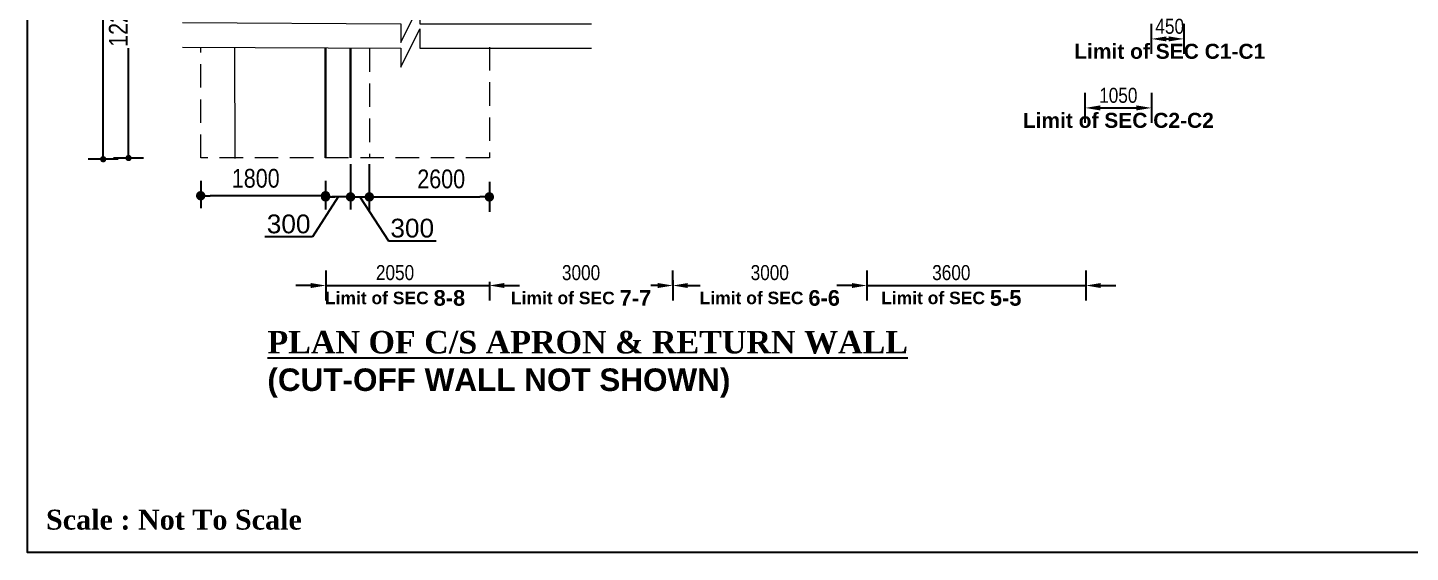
# Model space of a CAD drawing. Extents: x -358915 to 1258323, y -1667244 to -305611.
# Drawn here: x 553747 to 575852, y -1500594 to -1492203 of the extents above; entities that cross this region are included whole.
import ezdxf

# ---------------------------------------------------------------- set-up
doc = ezdxf.new("R2010")
doc.units = 0
doc.header["$LTSCALE"] = 300
doc.header["$MEASUREMENT"] = 0
doc.linetypes.add('DASHED2', pattern=[9.525, 6.35, -3.175])
doc.linetypes.add('HIDDEN', pattern=[0.375, 0.25, -0.125])
doc.layers.get('0').update_dxf_attribs({"linetype": 'CONTINUOUS'})
doc.layers.get('DEFPOINTS').update_dxf_attribs({"linetype": 'CONTINUOUS'})
doc.layers.add('Dim', color=7, linetype='CONTINUOUS', lineweight=9)
doc.layers.add('Dimension', color=8, linetype='CONTINUOUS', lineweight=18)
for name, color, linetype in [('DOTTED', 240, 'DASHED2'), ('LINE', 7, 'CONTINUOUS'), ('TEXT', 10, 'CONTINUOUS'), ('TXT', 7, 'CONTINUOUS')]:
    doc.layers.add(name, color=color, linetype=linetype)
doc.styles.add('Arial', font='arial.ttf')
doc.styles.add('DIM', font='isocp3.shx')
doc.styles.add('dimText', font='ARIALN.TTF')
doc.linetypes.add('ZIGZAG', pattern='A,0.0001,-0.2,[131,ltypeshp.shx,S=0.2,R=0,X=-0.2,Y=0],-0.4,[131,ltypeshp.shx,S=0.2,R=180,X=0.2,Y=0],-0.2', length=0.8001)
doc.dimstyles.new('dim n_120', dxfattribs={"dimtxt": 240, "dimasz": 240, "dimexe": 240, "dimexo": 150, "dimgap": 100, "dimtad": 2, "dimdec": 0, "dimzin": 0, "dimdsep": 46, "dimtxsty": 'DIM', "dimcen": 350, "dimclrd": 5, "dimclre": 5, "dimclrt": 7, "dimadec": 0, "dimazin": 0, "dimtfac": 1, "dimtdec": 0, "dimtmove": 0, "dimatfit": 3, "dimfxl": 240, "dimfxlon": 1, "dimtolj": 1, "dimtzin": 0, "dimarcsym": 0})
doc.dimstyles.new('dim_240', dxfattribs={"dimtxt": 480, "dimasz": 480, "dimexe": 300, "dimexo": 200, "dimgap": 200, "dimtad": 1, "dimdec": 0, "dimzin": 0, "dimdsep": 46, "dimtxsty": 'DIM', "dimcen": 350, "dimclrd": 5, "dimclre": 5, "dimclrt": 7, "dimadec": 0, "dimazin": 0, "dimtfac": 1, "dimtdec": 0, "dimtmove": 0, "dimatfit": 3, "dimfxl": 20, "dimtolj": 1, "dimtzin": 0, "dimarcsym": 0})

# ---------------------------------------------------------------- blocks, each defined once
blk = doc.blocks.new('_Dot')
at = {"color": 0, "linetype": 'ByBlock', "lineweight": -2}
blk.add_line((-0.5, 0), (-1, 0), dxfattribs=at)
at = {"color": 0, "linetype": 'ByBlock', "const_width": 0.5}
blk.add_lwpolyline([(-0.25, 0, 1), (0.25, 0, 1)], format="xyb", close=True, dxfattribs=at)
blk = doc.blocks.new('*D668')
at = {"layer": 'DEFPOINTS', "color": 0, "ltscale": 50, "transparency": 16777216}
for p in [(554954, -1478069), (555750, -1478069, 0), (557817, -1494307)]:
    blk.add_point(p, dxfattribs=at)
at = {"layer": 'Dim', "color": 5, "lineweight": -2, "ltscale": 50, "transparency": 16777216}
for p, q in [((555194, -1478069), (554714, -1478069)), ((554954, -1494207), (554954, -1478169)), ((555194, -1494307), (554714, -1494307))]:
    blk.add_line(p, q, dxfattribs=at)
at = {"layer": 'Dim', "color": 5, "lineweight": -2, "ltscale": 50, "transparency": 16777216, "xscale": 100, "yscale": 100, "zscale": 100}
for p, rotation in [((554954, -1478069), 90), ((554954, -1494307), 270)]:
    blk.add_blockref('_Dot', p, dxfattribs=dict(at, rotation=rotation))
at = {"layer": 'Dim', "color": 7, "ltscale": 50, "transparency": 16777216, "insert": (554675, -1486178), "char_height": 300, "attachment_point": 5, "rotation": 90, "style": 'dimText'}
blk.add_mtext('\\A1;31400', dxfattribs=at)
blk = doc.blocks.new('*D669')
at = {"layer": 'DEFPOINTS', "color": 0, "ltscale": 2, "transparency": 16777216}
for p in [(558509, -1494620), (558909, -1494627), (558509, -1494910)]:
    blk.add_point(p, dxfattribs=at)
at = {"layer": 'Dim', "color": 5, "lineweight": -2, "ltscale": 2, "transparency": 16777216}
for p, q in [((558509, -1494720), (558509, -1495110)), ((558909, -1494727), (558909, -1495110)), ((558709, -1494910), (558300, -1495548)), ((558759, -1494910), (558659, -1494910)), ((558300, -1495548), (557539, -1495548))]:
    blk.add_line(p, q, dxfattribs=at)
at = {"layer": 'Dim', "color": 5, "lineweight": -2, "ltscale": 2, "transparency": 16777216, "xscale": 150, "yscale": 150, "zscale": 150, "rotation": 180}
blk.add_blockref('_Dot', (558509, -1494910), dxfattribs=at)
at = {"layer": 'Dim', "color": 5, "lineweight": -2, "ltscale": 2, "transparency": 16777216, "xscale": 150, "yscale": 150, "zscale": 150}
blk.add_blockref('_Dot', (558909, -1494910), dxfattribs=at)
at = {"layer": 'Dim', "color": 7, "lineweight": 13, "ltscale": 2, "transparency": 16777216, "insert": (557919, -1495344), "char_height": 300, "attachment_point": 5, "style": 'Arial'}
blk.add_mtext('\\A1;300', dxfattribs=at)
blk = doc.blocks.new('*D670')
at = {"layer": 'DEFPOINTS', "color": 0, "ltscale": 50, "transparency": 16777216}
for p in [(561128, -1494288), (559209, -1494551, 0), (561128, -1494910)]:
    blk.add_point(p, dxfattribs=at)
at = {"layer": 'Dim', "color": 5, "lineweight": -2, "ltscale": 50, "transparency": 16777216}
for p, q in [((559209, -1494701), (559209, -1495150)), ((561128, -1494670), (561128, -1495150)), ((559359, -1494910), (560978, -1494910))]:
    blk.add_line(p, q, dxfattribs=at)
at = {"layer": 'Dim', "color": 5, "lineweight": -2, "ltscale": 50, "transparency": 16777216, "xscale": 150, "yscale": 150, "zscale": 150, "rotation": 180}
blk.add_blockref('_Dot', (559209, -1494910), dxfattribs=at)
at = {"layer": 'Dim', "color": 5, "lineweight": -2, "ltscale": 50, "transparency": 16777216, "xscale": 150, "yscale": 150, "zscale": 150}
blk.add_blockref('_Dot', (561128, -1494910), dxfattribs=at)
at = {"layer": 'Dim', "color": 7, "ltscale": 50, "transparency": 16777216, "insert": (560358, -1494624), "char_height": 300, "attachment_point": 5, "style": 'dimText'}
blk.add_mtext('\\A1;2600', dxfattribs=at)
blk = doc.blocks.new('*D671')
at = {"layer": 'DEFPOINTS', "color": 0, "ltscale": 2, "transparency": 16777216}
for p in [(558909, -1494288, 0), (559209, -1494288, 0), (559209, -1494910)]:
    blk.add_point(p, dxfattribs=at)
at = {"layer": 'Dim', "color": 5, "lineweight": -2, "ltscale": 2, "transparency": 16777216}
for p, q in [((558909, -1494388), (558909, -1495110)), ((559209, -1494388), (559209, -1495110)), ((558759, -1494910), (558609, -1494910)), ((558909, -1494910), (559209, -1494910)), ((558909, -1494910), (559209, -1494910)), ((559059, -1494910), (559514, -1495614)), ((559359, -1494910), (559509, -1494910)), ((559514, -1495614), (560276, -1495614))]:
    blk.add_line(p, q, dxfattribs=at)
at = {"layer": 'Dim', "color": 5, "lineweight": -2, "ltscale": 2, "transparency": 16777216, "xscale": 150, "yscale": 150, "zscale": 150}
blk.add_blockref('_Dot', (558909, -1494910), dxfattribs=at)
at = {"layer": 'Dim', "color": 5, "lineweight": -2, "ltscale": 2, "transparency": 16777216, "xscale": 150, "yscale": 150, "zscale": 150, "rotation": 180}
blk.add_blockref('_Dot', (559209, -1494910), dxfattribs=at)
at = {"layer": 'Dim', "color": 7, "lineweight": 13, "ltscale": 2, "transparency": 16777216, "insert": (559895, -1495411), "char_height": 300, "attachment_point": 5, "style": 'Arial'}
blk.add_mtext('\\A1;300', dxfattribs=at)
blk = doc.blocks.new('*D683')
at = {"layer": 'DEFPOINTS', "color": 0, "ltscale": 50, "transparency": 16777216}
for p in [(554981, -1489778), (555360, -1489778), (556191, -1494288)]:
    blk.add_point(p, dxfattribs=at)
at = {"layer": 'Dim', "color": 5, "lineweight": -2, "ltscale": 50, "transparency": 16777216}
for p, q in [((555131, -1489778), (555600, -1489778)), ((555360, -1489878), (555360, -1491531)), ((555360, -1494188), (555360, -1492532)), ((555600, -1494288), (555120, -1494288))]:
    blk.add_line(p, q, dxfattribs=at)
at = {"layer": 'Dim', "color": 5, "lineweight": -2, "ltscale": 50, "transparency": 16777216, "xscale": 100, "yscale": 100, "zscale": 100}
for p, rotation in [((555360, -1489778), 90), ((555360, -1494288), 270)]:
    blk.add_blockref('_Dot', p, dxfattribs=dict(at, rotation=rotation))
at = {"layer": 'Dim', "color": 7, "ltscale": 50, "transparency": 16777216, "insert": (555197, -1492032), "char_height": 300, "attachment_point": 5, "rotation": 90, "style": 'dimText'}
blk.add_mtext('\\A1;12200', dxfattribs=at)
blk = doc.blocks.new('*D684')
at = {"layer": 'DEFPOINTS', "color": 0, "ltscale": 50, "transparency": 16777216}
for p in [(556513, -1494288, 0), (558509, -1494288), (556513, -1494891)]:
    blk.add_point(p, dxfattribs=at)
at = {"layer": 'Dim', "color": 5, "lineweight": -2, "ltscale": 50, "transparency": 16777216}
for p, q in [((556513, -1494651), (556513, -1495091)), ((558509, -1494651), (558509, -1495091)), ((558359, -1494891), (556663, -1494891))]:
    blk.add_line(p, q, dxfattribs=at)
at = {"layer": 'Dim', "color": 5, "lineweight": -2, "ltscale": 50, "transparency": 16777216, "xscale": 150, "yscale": 150, "zscale": 150, "rotation": 180}
blk.add_blockref('_Dot', (556513, -1494891), dxfattribs=at)
at = {"layer": 'Dim', "color": 5, "lineweight": -2, "ltscale": 50, "transparency": 16777216, "xscale": 150, "yscale": 150, "zscale": 150}
blk.add_blockref('_Dot', (558509, -1494891), dxfattribs=at)
at = {"layer": 'Dim', "color": 7, "ltscale": 50, "transparency": 16777216, "insert": (557393, -1494614), "char_height": 300, "attachment_point": 5, "style": 'dimText'}
blk.add_mtext('\\A1;1800', dxfattribs=at)
blk = doc.blocks.new('*D695')
at = {"layer": 'DEFPOINTS', "color": 0, "ltscale": 50, "transparency": 16777216}
for p in [(571713, -1490991), (571713, -1493487), (570653, -1494029, 0)]:
    blk.add_point(p, dxfattribs=at)
at = {"layer": 'Dim', "color": 5, "lineweight": -2, "ltscale": 50, "transparency": 16777216}
for p, q in [((570653, -1493727), (570653, -1493247)), ((571713, -1493247), (571713, -1493727)), ((570893, -1493487), (571473, -1493487))]:
    blk.add_line(p, q, dxfattribs=at)
at = {"layer": 'Dim', "color": 5, "ltscale": 50, "transparency": 16777216}
for points in [[(570893, -1493447), (570893, -1493527), (570653, -1493487)], [(571473, -1493447), (571473, -1493527), (571713, -1493487)]]:
    blk.add_solid(points, dxfattribs=at)
at = {"layer": 'Dim', "color": 7, "ltscale": 50, "transparency": 16777216, "insert": (571183, -1493487), "char_height": 240, "attachment_point": 5, "style": 'dimText'}
blk.add_mtext('\\A1;1050\\P{\\fArial|b1|i0|c0|p34;Limit of SEC C2-C2}', dxfattribs=at)
blk = doc.blocks.new('*D696')
at = {"layer": 'DEFPOINTS', "color": 0, "ltscale": 50, "transparency": 16777216}
for p in [(572230, -1491768), (572230, -1492383), (571713, -1492925, 0)]:
    blk.add_point(p, dxfattribs=at)
at = {"layer": 'Dim', "color": 5, "lineweight": -2, "ltscale": 50, "transparency": 16777216}
for p, q in [((571713, -1492623), (571713, -1492143)), ((572230, -1492143), (572230, -1492623)), ((571953, -1492383), (571990, -1492383))]:
    blk.add_line(p, q, dxfattribs=at)
at = {"layer": 'Dim', "color": 5, "ltscale": 50, "transparency": 16777216}
for points in [[(571953, -1492343), (571953, -1492423), (571713, -1492383)], [(571990, -1492343), (571990, -1492423), (572230, -1492383)]]:
    blk.add_solid(points, dxfattribs=at)
at = {"layer": 'Dim', "color": 7, "ltscale": 50, "transparency": 16777216, "insert": (572005, -1492383), "char_height": 240, "attachment_point": 5, "style": 'dimText'}
blk.add_mtext('\\A1;450\\P{\\fArial|b1|i0|c0|p34;Limit of SEC C1-C1}', dxfattribs=at)
blk = doc.blocks.new('*D1359')
at = {"layer": 'DEFPOINTS', "color": 0, "ltscale": 50, "transparency": 16777216}
for p in [(558513, -1495829), (561128, -1496118), (561128, -1496327)]:
    blk.add_point(p, dxfattribs=at)
at = {"layer": 'Dim', "color": 5, "lineweight": -2, "ltscale": 50, "transparency": 16777216}
for p, q in [((558513, -1496087), (558513, -1496567)), ((561128, -1496268), (561128, -1496567)), ((558273, -1496327), (558033, -1496327)), ((558513, -1496327), (561128, -1496327)), ((561368, -1496327), (561608, -1496327))]:
    blk.add_line(p, q, dxfattribs=at)
at = {"layer": 'Dim', "color": 5, "ltscale": 50, "transparency": 16777216}
for points in [[(558273, -1496287), (558273, -1496367), (558513, -1496327)], [(561368, -1496287), (561368, -1496367), (561128, -1496327)]]:
    blk.add_solid(points, dxfattribs=at)
at = {"layer": 'Dim', "color": 7, "ltscale": 50, "transparency": 16777216, "insert": (559620, -1496327), "char_height": 240, "attachment_point": 5, "style": 'dimText'}
blk.add_mtext('\\A1;2050\\P{\\fArial|b1|i0|c0|p34;\\H0.8333x;Limit of SEC \\H1.25x;8-8}', dxfattribs=at)
blk = doc.blocks.new('*D1360')
at = {"layer": 'DEFPOINTS', "color": 0, "ltscale": 50, "transparency": 16777216}
for p in [(561128, -1496118), (564060, -1496327), (564060, -1496327)]:
    blk.add_point(p, dxfattribs=at)
at = {"layer": 'Dim', "color": 5, "lineweight": -2, "ltscale": 50, "transparency": 16777216}
for p, q in [((561128, -1496268), (561128, -1496567)), ((564060, -1496327), (564060, -1496087)), ((561368, -1496327), (561481, -1496327)), ((563820, -1496327), (563707, -1496327))]:
    blk.add_line(p, q, dxfattribs=at)
at = {"layer": 'Dim', "color": 5, "ltscale": 50, "transparency": 16777216}
for points in [[(561368, -1496287), (561368, -1496367), (561128, -1496327)], [(563820, -1496287), (563820, -1496367), (564060, -1496327)]]:
    blk.add_solid(points, dxfattribs=at)
at = {"layer": 'Dim', "color": 7, "ltscale": 50, "transparency": 16777216, "insert": (562594, -1496327), "char_height": 240, "attachment_point": 5, "style": 'dimText'}
blk.add_mtext('\\A1;3000\\P{\\fArial|b1|i0|c0|p34;\\H0.8333x;Limit of SEC \\H1.25x;7-7}', dxfattribs=at)
blk = doc.blocks.new('*D1361')
at = {"layer": 'DEFPOINTS', "color": 0, "ltscale": 50, "transparency": 16777216}
for p in [(567163, -1495862), (564060, -1496090), (567163, -1496327)]:
    blk.add_point(p, dxfattribs=at)
at = {"layer": 'Dim', "color": 5, "lineweight": -2, "ltscale": 50, "transparency": 16777216}
for p, q in [((564060, -1496240), (564060, -1496567)), ((567163, -1496087), (567163, -1496567)), ((564300, -1496327), (564497, -1496327)), ((566923, -1496327), (566726, -1496327))]:
    blk.add_line(p, q, dxfattribs=at)
at = {"layer": 'Dim', "color": 5, "ltscale": 50, "transparency": 16777216}
for points in [[(564300, -1496287), (564300, -1496367), (564060, -1496327)], [(566923, -1496287), (566923, -1496367), (567163, -1496327)]]:
    blk.add_solid(points, dxfattribs=at)
at = {"layer": 'Dim', "color": 7, "ltscale": 50, "transparency": 16777216, "insert": (565611, -1496327), "char_height": 240, "attachment_point": 5, "style": 'dimText'}
blk.add_mtext('\\A1;3000\\P{\\fArial|b1|i0|c0|p34;\\H0.83333x;Limit of SEC \\H1.25x;6-6}', dxfattribs=at)
blk = doc.blocks.new('*D1362')
at = {"layer": 'DEFPOINTS', "color": 0, "ltscale": 50, "transparency": 16777216}
for p in [(567163, -1495862), (570663, -1495917), (570663, -1496327)]:
    blk.add_point(p, dxfattribs=at)
at = {"layer": 'Dim', "color": 5, "lineweight": -2, "ltscale": 50, "transparency": 16777216}
for p, q in [((567163, -1496087), (567163, -1496567)), ((570663, -1496087), (570663, -1496567)), ((566923, -1496327), (566683, -1496327)), ((567163, -1496327), (570663, -1496327)), ((570903, -1496327), (571143, -1496327))]:
    blk.add_line(p, q, dxfattribs=at)
at = {"layer": 'Dim', "color": 5, "ltscale": 50, "transparency": 16777216}
for points in [[(566923, -1496287), (566923, -1496367), (567163, -1496327)], [(570903, -1496287), (570903, -1496367), (570663, -1496327)]]:
    blk.add_solid(points, dxfattribs=at)
at = {"layer": 'Dim', "color": 7, "ltscale": 50, "transparency": 16777216, "insert": (568513, -1496327), "char_height": 240, "attachment_point": 5, "style": 'dimText'}
blk.add_mtext('\\A1;3600\\P{\\fArial|b1|i0|c0|p34;\\H0.8333x;Limit of SEC \\H1.25x;5-5}', dxfattribs=at)

msp = doc.modelspace()

# ---------------------------------------------------------------- linework, layer by layer
at = {"layer": 'Dim', "ltscale": 50, "elevation": 0}
for points in [[(556219.6, -1492121.8), (559714.4, -1492140.9), (559714.4, -1492441.2), (560014.4, -1491829.9), (560014.4, -1492140.9), (562758.7, -1492140.9)], [(556219.6, -1492513.4), (559714.4, -1492532.5), (559714.4, -1492832.8), (560014.4, -1492221.5), (560014.4, -1492532.5), (562758.7, -1492529)]]:
    msp.add_lwpolyline(points, dxfattribs=at)
at = {"layer": 'Dimension', "color": 0, "lineweight": 30, "ltscale": 2, "elevation": 0}
for points in [[(558509.1, -1492532.5), (558509.1, -1494287.5)], [(558909.1, -1492532.5), (558909.1, -1494287.5)]]:
    msp.add_lwpolyline(points, dxfattribs=at)
at = {"layer": 'DOTTED', "color": 0, "linetype": 'HIDDEN', "lineweight": 20, "ltscale": 5, "elevation": 0}
for points in [[(556513.5, -1494287.5), (556513.5, -1492513.4)], [(559209.1, -1492532.5), (559209.1, -1494287.5)], [(561128.2, -1492514.2), (561128.2, -1494287.5)], [(561128.2, -1494287.5), (556513.5, -1494287.5)]]:
    msp.add_lwpolyline(points, dxfattribs=at)
at = {"layer": 'DOTTED', "linetype": 'ZIGZAG', "lineweight": 20, "ltscale": 2, "elevation": 0}
msp.add_lwpolyline([(557066.5, -1494294), (557060.7, -1492518.8)], dxfattribs=at)
at = {"layer": 'LINE'}
msp.add_lwpolyline([(604632.6, -1500594.3), (553746.6, -1500594.3), (553746.6, -1464610.7), (604632.6, -1464610.7)], close=True, dxfattribs=at)

# ---------------------------------------------------------------- texts
at = {"layer": 'TEXT', "color": 0, "linetype": 'ByBlock', "insert": (554040.2, -1499912), "char_height": 318.61, "width": 16583.537, "attachment_point": 1, "style": 'Arial'}
msp.add_mtext('{\\fTimes New Roman|b1|i0|c0|p18;Scale : Not To Scale}', dxfattribs=at)
at = {"layer": 'TXT', "color": 0, "insert": (557579.8, -1497587.5, 0), "char_height": 360, "width": 10448.937, "attachment_point": 4}
msp.add_mtext('{\\fTimes New Roman|b1|i0|c0|p18;\\L\\C6;PLAN OF C/S APRON & RETURN WALL\\fArial|b1|i0|c0|p34;\\P\\A1;\\l\\C7;(CUT-OFF WALL NOT SHOWN)}', dxfattribs=at)

# ---------------------------------------------------------------- dimensions: what is measured, and where the dimension line sits
at = {"layer": 'Dim', "ltscale": 50}
for base, p1, p2, angle, text, override, picture, middle in [((554954.2, -1478068.7, 0), (557817.4, -1494306.7, 0), (555750.1, -1478068.7, 0), 90, '31400', {"dimtxt": 300, "dimasz": 100, "dimgap": 50, "dimtxsty": 'dimText', "dimblk1": 'Dot', "dimblk2": 'Dot', "dimsah": 1, "dimtmove": 2}, '*D668', (554674.7, -1486178, 0)), ((555359.7, -1489778.3, 0), (556190.8, -1494287.5, 0), (554981.3, -1489778.3, 0), 270, '12200', {"dimtxt": 300, "dimasz": 100, "dimgap": 50, "dimtxsty": 'dimText', "dimblk1": 'Dot', "dimblk2": 'Dot', "dimsah": 1, "dimtmove": 2}, '*D683', (555196.5, -1492031.5, 0)), ((561128.2, -1494910.4, 0), (559209.1, -1494551.2, 0), (561128.2, -1494287.5, 0), 180, '2600', {"dimtxt": 300, "dimasz": 150, "dimtxsty": 'dimText', "dimblk1": 'Dot', "dimblk2": 'Dot', "dimsah": 1, "dimtmove": 2}, '*D670', (560358.1, -1494624.4, 0))]:
    dim = msp.add_linear_dim(base=base, p1=p1, p2=p2, angle=angle, text=text, dimstyle='dim n_120', override=override, dxfattribs=at)
    dim.commit()
    dim.dimension.update_dxf_attribs({"geometry": picture, "text_midpoint": middle, "dimtype": 160})
for base, p1, p2, text, override, picture, middle in [((571712.6, -1493486.7, 0), (570652.6, -1494028.9, 0), (571712.6, -1490990.8, 0), '1050\\X{\\fArial|b1|i0|c0|p34;Limit of SEC C2-C2}', {"dimgap": 10, "dimtxsty": 'dimText', "dimtmove": 2}, '*D695', (571182.6, -1493486.7, 0)), ((572230, -1492383.2), (571712.6, -1492925.5, 0), (572230, -1491768), '450\\P{\\fArial|b1|i0|c0|p34;Limit of SEC C1-C1}', {"dimgap": 10, "dimtxsty": 'dimText', "dimtmove": 2}, '*D696', (572005, -1492383.2)), ((556513.4, -1494891.3, 0), (558509.1, -1494287.5, 0), (556513.4, -1494287.5, 0), '1800', {"dimtxt": 300, "dimasz": 150, "dimexe": 200, "dimexo": 100, "dimtxsty": 'dimText', "dimblk1": 'Dot', "dimblk2": 'Dot', "dimsah": 1, "dimtmove": 2}, '*D684', (557393.3, -1494614.1, 0)), ((561128.2, -1496326.6, 0), (558512.6, -1495829.4, 0), (561128.2, -1496117.6, 0), '2050\\X{\\fArial|b1|i0|c0|p34;\\H0.8333x;Limit of SEC \\H1.25x;8-8}', {"dimgap": 10, "dimtxsty": 'dimText', "dimtmove": 2}, '*D1359', (559620.4, -1496326.6, 0)), ((564060.1, -1496326.6, 0), (561128.2, -1496117.6, 0), (564060.1, -1496326.6, 0), '3000\\X{\\fArial|b1|i0|c0|p34;\\H0.8333x;Limit of SEC \\H1.25x;7-7}', {"dimgap": 10, "dimtxsty": 'dimText', "dimtmove": 2}, '*D1360', (562594.1, -1496326.6, 0)), ((567162.6, -1496326.6, 0), (564060.1, -1496089.8, 0), (567162.6, -1495862.1, 0), '3000\\X{\\fArial|b1|i0|c0|p34;\\H0.83333x;Limit of SEC \\H1.25x;6-6}', {"dimgap": 10, "dimtxsty": 'dimText', "dimtmove": 2}, '*D1361', (565611.4, -1496326.6, 0)), ((570662.6, -1496326.6, 0), (567162.6, -1495862.1, 0), (570662.6, -1495917.3, 0), '3600\\X{\\fArial|b1|i0|c0|p34;\\H0.8333x;Limit of SEC \\H1.25x;5-5}', {"dimgap": 10, "dimtxsty": 'dimText', "dimtmove": 2}, '*D1362', (568512.6, -1496326.6, 0))]:
    dim = msp.add_linear_dim(base=base, p1=p1, p2=p2, text=text, dimstyle='dim n_120', override=override, dxfattribs=at)
    dim.commit()
    dim.dimension.update_dxf_attribs({"geometry": picture, "text_midpoint": middle, "dimtype": 160})
at = {"layer": 'Dim', "lineweight": 13, "ltscale": 2}
dim = msp.add_linear_dim(base=(559209.1, -1494910.4, 0), p1=(558909.1, -1494287.5, 0), p2=(559209.1, -1494287.5, 0), text='300', dimstyle='dim_240', override={"dimtxt": 300, "dimasz": 150, "dimexe": 200, "dimexo": 100, "dimgap": 50, "dimtxsty": 'Arial', "dimblk1": 'Dot', "dimblk2": 'Dot', "dimsah": 1, "dimtmove": 1}, dxfattribs=at)
dim.commit()
dim.dimension.update_dxf_attribs({"geometry": '*D671', "text_midpoint": (559564.1, -1495614.1, 0), "dimtype": 160})
dim = msp.add_linear_dim(base=(558509.1, -1494910.4, 0), p1=(558909.1, -1494626.9, 0), p2=(558509.1, -1494619.5, 0), angle=180, text='300', dimstyle='dim_240', override={"dimtxt": 300, "dimasz": 150, "dimexe": 200, "dimexo": 100, "dimgap": 50, "dimtxsty": 'Arial', "dimblk1": 'Dot', "dimblk2": 'Dot', "dimsah": 1, "dimtmove": 1}, dxfattribs=at)
dim.commit()
dim.dimension.update_dxf_attribs({"geometry": '*D669', "text_midpoint": (558250.2, -1495547.5, 0), "dimtype": 160})

doc.saveas('drawing.dxf')
